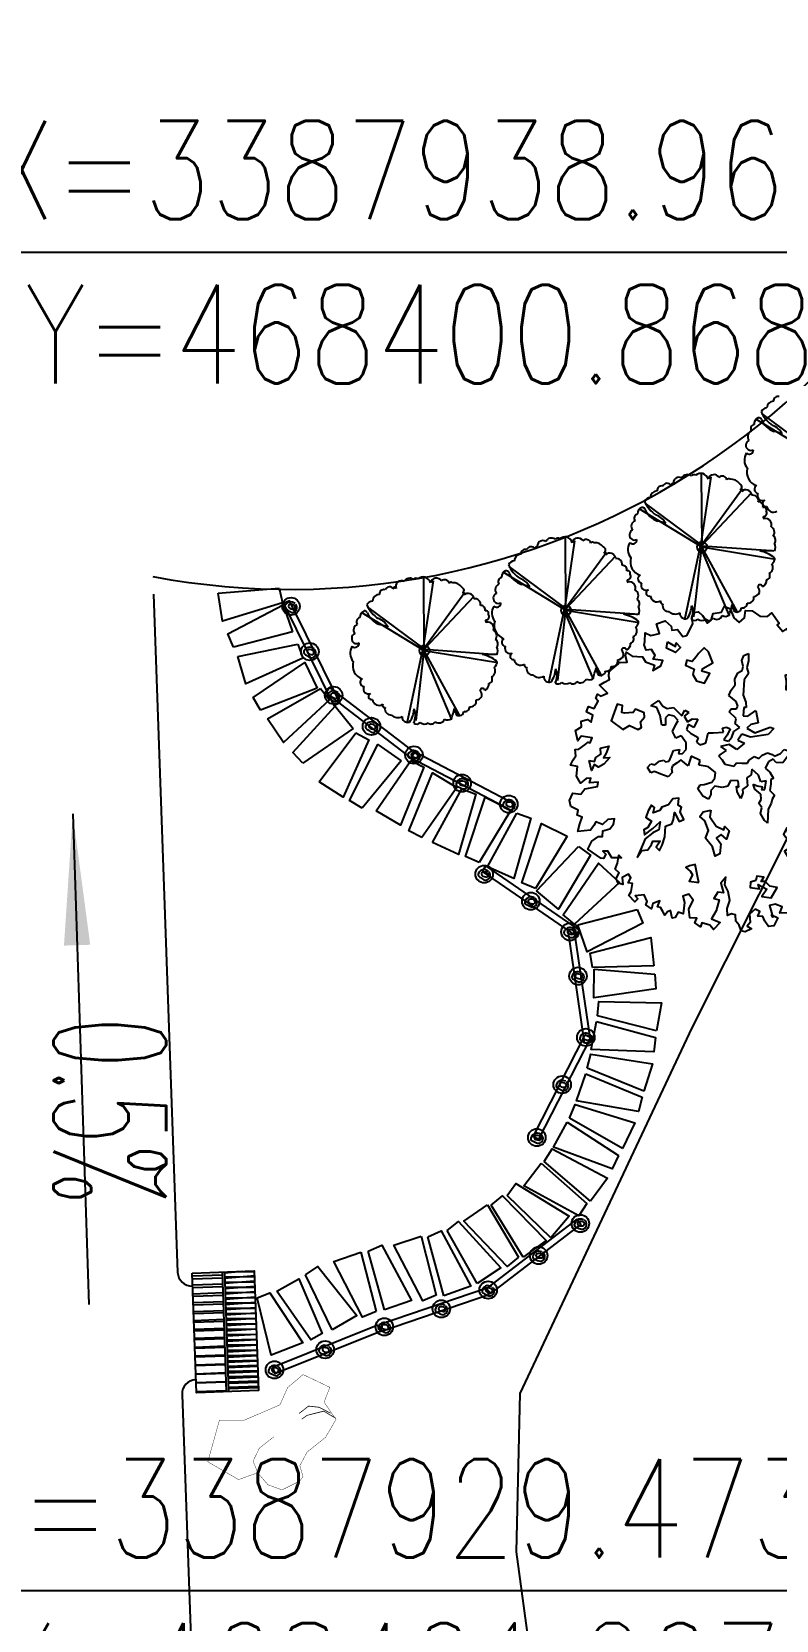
# Model space of a CAD drawing. Header units: millimetres. Extents: x 468001845 to 468595845, y 3387484553 to 3388325553.
# Drawn here: x 468406285 to 468422154, y 3387920496 to 3387954367 of the extents above; entities that cross this region are included whole.
import ezdxf
from ezdxf.enums import TextEntityAlignment as Align

# ---------------------------------------------------------------- set-up
doc = ezdxf.new("R2010")
doc.units = ezdxf.units.MM
for name, color, linetype in [('F-水体', 150, 'Continuous'), ('N-ROAD', 4, 'Continuous'), ('PUB_DIM', 3, 'Continuous'), ('PUB_TEXT', 7, 'Continuous'), ('TREE', 114, 'Continuous'), ('园路', 33, 'Continuous'), ('小品', 36, 'Continuous'), ('树', 104, 'Continuous'), ('细线', 4, 'Continuous'), ('绿化', 3, 'Continuous'), ('花灌木', 223, 'Continuous')]:
    doc.layers.add(name, color=color, linetype=linetype)
doc.styles.add('_DIMFONT', font='TXT.shx')
doc.styles.add('_TXT', font='SIMPLEX.shx', dxfattribs={"width": 0.6})

# ---------------------------------------------------------------- blocks, each defined once
blk = doc.blocks.new('A$C347616D7')
at = {"layer": '园路'}
blk.add_line((176, 774), (1392, 306), dxfattribs=at)
blk.add_lwpolyline([(1392, 306), (1322, 0), (0, 191), (176, 774)], dxfattribs=at)
blk = doc.blocks.new('A$C7ECF7732')
at = {"layer": '树'}
for p, q in [((1209, 3948), (1219, 4036)), ((1269, 3880), (1209, 3948)), ((1219, 4036), (1327, 3978)), ((1365, 3850), (1269, 3880)), ((1327, 3978), (1415, 3890)), ((1415, 3802), (1365, 3850)), ((1415, 3890), (1513, 3870)), ((1415, 3714), (1415, 3802)), ((1513, 3870), (1571, 3754)), ((2944, 3754), (3032, 3842)), ((2974, 4016), (3012, 4066)), ((3012, 3948), (2974, 4016)), ((3012, 4066), (3042, 4056)), ((3032, 3842), (3012, 3948)), ((3042, 4056), (3090, 3998)), ((3120, 3880), (3062, 3772)), ((3090, 3998), (3120, 4026)), ((3120, 4026), (3150, 3958)), ((3150, 3958), (3120, 3880)), ((1483, 3616), (1415, 3714)), ((1571, 3578), (1483, 3616)), ((1571, 3754), (1795, 3608)), ((1619, 3470), (1571, 3578)), ((1795, 3608), (1921, 3588)), ((1921, 3588), (1999, 3548)), ((1999, 3548), (1980, 3510)), ((2126, 3666), (2331, 3598)), ((2145, 3500), (2126, 3666)), ((2331, 3598), (2292, 3470)), ((2448, 3460), (2496, 3734)), ((2584, 3646), (2476, 3364)), ((2496, 3734), (2544, 3782)), ((2544, 3782), (2584, 3646)), ((2856, 3480), (2916, 3538)), ((2916, 3538), (2964, 3558)), ((2974, 3666), (2944, 3754)), ((2964, 3558), (2974, 3666)), ((3072, 3530), (2994, 3510)), ((3062, 3772), (3100, 3704)), ((3130, 3626), (3072, 3530)), ((3100, 3704), (3130, 3626)), ((1677, 3392), (1619, 3470)), ((1825, 3452), (1677, 3392)), ((1911, 3432), (1825, 3452)), ((1893, 3314), (1941, 3392)), ((1921, 3256), (1893, 3314)), ((1941, 3392), (1911, 3432)), ((2077, 3304), (1921, 3256)), ((1980, 3510), (2097, 3432)), ((2145, 3246), (2077, 3304)), ((2097, 3432), (2145, 3500)), ((2243, 3286), (2145, 3246)), ((2253, 3158), (2243, 3286)), ((2292, 3470), (2311, 3382)), ((2311, 3382), (2448, 3460)), ((2476, 3364), (2360, 3256)), ((2798, 3256), (2866, 3304)), ((2846, 3382), (2856, 3480)), ((2866, 3304), (2846, 3382)), ((2994, 3510), (2994, 3422)), ((2994, 3422), (3062, 3314)), ((3062, 3314), (3160, 3354)), ((3160, 3354), (3286, 3354)), ((3286, 3354), (3276, 3304)), ((3276, 3304), (3344, 3266)), ((3344, 3266), (3432, 3198)), ((2097, 2846), (2175, 3002)), ((2107, 3022), (2126, 3090)), ((2175, 3002), (2107, 3022)), ((2126, 3090), (2185, 3130)), ((2185, 3130), (2253, 3032)), ((2321, 3080), (2253, 3158)), ((2253, 3032), (2292, 2944)), ((2292, 2944), (2350, 3002)), ((2350, 3002), (2321, 3080)), ((2360, 3256), (2418, 3148)), ((2544, 3052), (2408, 2984)), ((2418, 3148), (2516, 3218)), ((2516, 3218), (2544, 3052)), ((2740, 2934), (2788, 3012)), ((2788, 3012), (2838, 3100)), ((2808, 3148), (2798, 3256)), ((2838, 3100), (2808, 3148)), ((3110, 3158), (2964, 3110)), ((2964, 3110), (3042, 3052)), ((3042, 3052), (3052, 2964)), ((3228, 3140), (3110, 3158)), ((3198, 3002), (3256, 3052)), ((3286, 2984), (3198, 3002)), ((3256, 3226), (3228, 3140)), ((3374, 3130), (3256, 3226)), ((3256, 3052), (3316, 3120)), ((3412, 3032), (3286, 2984)), ((3316, 3120), (3354, 3080)), ((3354, 3080), (3374, 3130)), ((3490, 2992), (3412, 3032)), ((3432, 3198), (3540, 3226)), ((3530, 2924), (3490, 2992)), ((3540, 3226), (3578, 3158)), ((3578, 3158), (3636, 3110)), ((3636, 3110), (3696, 3012)), ((3696, 3012), (3900, 2886)), ((1717, 2652), (1765, 2730)), ((1765, 2730), (1853, 2602)), ((2058, 2768), (2097, 2846)), ((2185, 2652), (2058, 2768)), ((2408, 2984), (2360, 2836)), ((2360, 2836), (2467, 2886)), ((2467, 2886), (2476, 2788)), ((2476, 2788), (2486, 2730)), ((2486, 2730), (2574, 2750)), ((2574, 2750), (2662, 2750)), ((2662, 2750), (2768, 2866)), ((2768, 2866), (2740, 2934)), ((3022, 2808), (2954, 2700)), ((3120, 2768), (3022, 2808)), ((3052, 2964), (3178, 2906)), ((3090, 2740), (3120, 2768)), ((3178, 2700), (3090, 2740)), ((3178, 2906), (3188, 2798)), ((3188, 2798), (3238, 2778)), ((3238, 2778), (3306, 2700)), ((3618, 2934), (3530, 2924)), ((3696, 2866), (3618, 2934)), ((3832, 2866), (3696, 2866)), ((3900, 2886), (3832, 2866)), ((1347, 2368), (1385, 2466)), ((1385, 2466), (1581, 2524)), ((1521, 2612), (1591, 2652)), ((1581, 2524), (1521, 2612)), ((1591, 2652), (1609, 2554)), ((1609, 2554), (1717, 2554)), ((1717, 2554), (1717, 2652)), ((1853, 2602), (1765, 2544)), ((1765, 2544), (1825, 2476)), ((1825, 2476), (1911, 2506)), ((1911, 2506), (2039, 2584)), ((2039, 2584), (2097, 2514)), ((2097, 2514), (2165, 2544)), ((2165, 2544), (2175, 2602)), ((2175, 2602), (2185, 2652)), ((2526, 2446), (2457, 2358)), ((2564, 2486), (2526, 2446)), ((2710, 2544), (2564, 2486)), ((2788, 2486), (2710, 2544)), ((2818, 2408), (2788, 2486)), ((2984, 2514), (2906, 2418)), ((2954, 2700), (3012, 2612)), ((3012, 2612), (2984, 2514)), ((3306, 2700), (3178, 2700)), ((1161, 2310), (1279, 2320)), ((1171, 2144), (1161, 2310)), ((1249, 2222), (1171, 2144)), ((1395, 2202), (1249, 2222)), ((1279, 2320), (1347, 2368)), ((1551, 2144), (1395, 2202)), ((1521, 2408), (1453, 2330)), ((1453, 2330), (1473, 2262)), ((1473, 2262), (1581, 2202)), ((1619, 2428), (1521, 2408)), ((1581, 2202), (1551, 2144)), ((1659, 2358), (1619, 2428)), ((1737, 2252), (1659, 2358)), ((1863, 2242), (1737, 2252)), ((1873, 2340), (1863, 2242)), ((2019, 2358), (1873, 2340)), ((2117, 2300), (2019, 2358)), ((2029, 2106), (2058, 2202)), ((2058, 2202), (2117, 2154)), ((2145, 2212), (2117, 2300)), ((2117, 2154), (2145, 2212)), ((2379, 2194), (2223, 2134)), ((2399, 2418), (2262, 2320)), ((2262, 2320), (2311, 2262)), ((2311, 2262), (2379, 2194)), ((2457, 2358), (2399, 2418)), ((2760, 2212), (2788, 2272)), ((2798, 2144), (2760, 2212)), ((2788, 2272), (2818, 2408)), ((2906, 2418), (2934, 2320)), ((2934, 2320), (2994, 2290)), ((3042, 2212), (2954, 2154)), ((2994, 2290), (3042, 2212)), ((2097, 2018), (2029, 2106)), ((2145, 1950), (2097, 2018)), ((2126, 1890), (2145, 1950)), ((2223, 2134), (2243, 2056)), ((2243, 2056), (2243, 1960)), ((2243, 1960), (2282, 1920)), ((2282, 1920), (2340, 1900)), ((2340, 1900), (2370, 1804)), ((2954, 2154), (2798, 2144)), ((2029, 1656), (2077, 1706)), ((2058, 1578), (2029, 1656)), ((2067, 1804), (2087, 1882)), ((2077, 1706), (2067, 1804)), ((2087, 1882), (2126, 1890)), ((2175, 1648), (2165, 1578)), ((2272, 1716), (2175, 1648)), ((2370, 1804), (2272, 1716)), ((2165, 1578), (2058, 1578))]:
    blk.add_line(p, q, dxfattribs=at)
for points in [[(2778, 5312), (2826, 5428), (2925, 5476), (3004, 5420), (3004, 5352), (3024, 5273), (3072, 5273), (3159, 5360), (3275, 5400), (3295, 5352), (3343, 5352), (3402, 5389), (3461, 5312), (3450, 5233), (3489, 5245), (3597, 5312), (3664, 5321), (3684, 5233), (3656, 5137), (3763, 5194), (3772, 5050), (3851, 5039), (3871, 5137), (3871, 5214), (3978, 5205), (4006, 5225), (4026, 5137), (3978, 5058), (4054, 5058), (4133, 5137), (4192, 5058), (4173, 4979), (4173, 4903), (4161, 4804), (4232, 4824), (4269, 4903), (4339, 4824), (4427, 4892), (4455, 4959), (4483, 4903), (4551, 4903), (4503, 4815), (4455, 4728), (4542, 4657), (4582, 4736), (4610, 4669), (4698, 4708), (4785, 4728), (4805, 4640), (4737, 4561), (4658, 4522), (4658, 4434), (4698, 4327), (4737, 4406), (4816, 4327), (4816, 4445), (4892, 4474), (4912, 4533), (4943, 4426), (4972, 4355), (4912, 4299), (4904, 4239), (4980, 4267), (4991, 4171), (4991, 4112), (4932, 4073), (4884, 4025), (4932, 3965), (4991, 4025), (5051, 4064), (5147, 3996), (5234, 3909), (5195, 3878), (5039, 3858), (4960, 3770), (4904, 3683), (4737, 3742), (4844, 3587), (4991, 3615), (5099, 3683), (5226, 3626), (5293, 3703), (5361, 3615), (5361, 3528), (5245, 3547), (5127, 3528), (4952, 3412), (5127, 3352), (5226, 3392), (5429, 3313), (5477, 3324), (5508, 3206), (5401, 3149), (5274, 3129), (5234, 3022), (5147, 2923), (5245, 2864), (5429, 2915), (5508, 2827), (5449, 2728), (5353, 2776), (5226, 2728)], [(5226, 2728), (5370, 2621), (5440, 2553), (5508, 2581), (5567, 2514), (5488, 2437), (5401, 2426), (5341, 2310), (5262, 2398), (5166, 2319), (5138, 2223), (5341, 2172), (5293, 2172), (5389, 2242), (5477, 2115), (5440, 2028), (5333, 2017), (5245, 2028), (5195, 1957), (5147, 2028), (5068, 1977), (5099, 1853), (5226, 1793), (5254, 1714), (5333, 1754), (5322, 1638), (5274, 1587), (5175, 1607), (5087, 1587), (4991, 1638), (4943, 1587), (4932, 1511), (4825, 1567), (4729, 1675), (4582, 1726), (4455, 1734), (4348, 1813), (4396, 1686), (4562, 1647), (4503, 1567), (4562, 1452), (4630, 1519), (4765, 1384), (4844, 1248), (4972, 1344), (5020, 1189), (4924, 1169), (4825, 1070), (4873, 1014), (4765, 963), (4709, 1034), (4650, 935), (4514, 994), (4415, 1130), (4288, 1121), (4269, 1014), (4376, 983), (4534, 867), (4463, 808), (4523, 720), (4503, 672), (4376, 712), (4367, 652), (4396, 585), (4328, 585), (4249, 585), (4212, 545), (4144, 633), (4125, 506), (4192, 438), (4085, 390), (4046, 438), (3919, 449), (3859, 311), (3930, 322), (3947, 251), (3803, 215), (3763, 282), (3656, 370), (3608, 311), (3557, 398), (3481, 390), (3481, 271), (3588, 223), (3529, 164), (3441, 175), (3382, 263), (3295, 234), (3227, 322), (3120, 410), (3179, 429), (3100, 282), (2964, 282), (2925, 203), (2993, 223), (3041, 155), (3012, 116), (2769, 0), (2682, 127), (2671, 263), (2702, 322), (2623, 378), (2651, 497), (2614, 593), (2544, 652), (2496, 545), (2524, 429), (2428, 350), (2467, 291), (2507, 203), (2417, 0), (2321, 96), (2242, 184), (2174, 127), (2106, 184), (1990, 107), (1891, 136), (1812, 251), (1891, 359), (1844, 466), (1891, 585), (1920, 672), (1863, 720), (1796, 585), (1736, 644), (1705, 573), (1725, 449), (1589, 449), (1454, 545), (1375, 449), (1316, 537), (1279, 613), (1180, 652), (1208, 712), (1191, 839), (1180, 907), (1208, 935), (1152, 1003), (1033, 856), (1073, 768), (898, 819), (898, 935), (810, 983), (838, 1090), (906, 1121), (819, 1209), (723, 1141), (711, 1141), (655, 1217), (731, 1285), (655, 1404), (596, 1392), (548, 1452), (604, 1480), (615, 1607), (429, 1559), (429, 1655), (429, 1754), (373, 1774), (313, 1813), (302, 1861), (274, 2017), (246, 2036), (265, 2056), (322, 2163), (215, 2192), (167, 2231), (274, 2290), (373, 2437), (469, 2437), (596, 2545), (663, 2474), (663, 2632), (596, 2708), (497, 2573), (460, 2632), (342, 2632), (302, 2545), (206, 2562), (167, 2601), (40, 2680), (127, 2740), (167, 2884), (0, 2923), (31, 3078), (158, 3118), (226, 3098), (265, 3186), (409, 3206), (429, 3273), (390, 3333), (302, 3468), (206, 3499), (147, 3567), (178, 3646), (265, 3674), (421, 3683), (409, 3762), (322, 3850), (373, 3985), (313, 4084), (401, 4143), (567, 4123), (675, 4160), (655, 4279), (556, 4355), (615, 4454), (762, 4522), (830, 4629), (810, 4728), (1025, 4748), (1033, 4708), (1180, 4736), (1180, 4796), (1172, 4872), (1200, 4892), (1208, 4892), (1316, 4855), (1434, 4923), (1423, 4959), (1434, 5058), (1493, 5058), (1589, 5010), (1764, 5019), (1764, 5050), (1812, 5118), (1804, 5166), (1832, 5245), (1959, 5301), (2146, 5253), (2194, 5360), (2146, 5420), (2233, 5420), (2273, 5352), (2292, 5174), (2261, 5039), (2321, 4991), (2380, 5030), (2400, 5166), (2476, 5174), (2544, 5050), (2721, 4815), (2789, 4756), (2846, 5019), (2769, 5098), (2710, 5205), (2721, 5321), (2778, 5312)]]:
    blk.add_lwpolyline(points, dxfattribs=at)
for points in [[(3276, 5060), (3140, 4982), (3188, 4934), (3188, 4856), (3246, 4796), (3324, 4874), (3286, 4934), (3412, 4952), (3384, 5002)], [(2301, 4572), (2194, 4592), (2058, 4660), (2039, 4524), (1883, 4514), (1853, 4396), (1941, 4368), (2067, 4290), (2107, 4358), (2097, 4466), (2185, 4456), (2214, 4368), (2331, 4426), (2370, 4504), (2496, 4474), (2506, 4544), (2379, 4612)], [(4416, 4076), (4242, 4124), (4164, 4026), (4076, 3998), (4114, 4066), (4066, 4172), (4036, 4104), (3988, 3948), (3890, 3860), (3958, 3850), (3764, 3754), (3656, 3636), (3774, 3646), (3930, 3656), (3880, 3704), (4018, 3764), (4104, 3724), (4164, 3850), (4260, 3900), (4290, 3958), (4387, 3938), (4504, 3880), (4543, 3948), (4601, 4056), (4719, 4094), (4563, 4124)], [(1186, 3034), (1284, 3134), (1186, 3296), (1088, 3198), (1057, 3232), (1057, 3428), (859, 3459), (761, 3428), (795, 3296), (828, 3232), (859, 3134), (795, 3067), (859, 3003), (990, 3100), (1057, 3034)], [(4687, 3165), (4687, 3263), (4491, 3232), (4457, 3165), (4262, 3100), (4130, 3134), (4197, 3034), (4424, 3067), (4457, 3003), (4457, 2905), (4555, 2905), (4589, 3100), (4720, 3100), (4851, 3165)], [(361, 2934), (497, 3012), (449, 3052), (557, 3080), (585, 2964), (449, 2866)], [(4855, 2388), (4747, 2358), (4709, 2300), (4669, 2378), (4592, 2280), (4650, 2232), (4631, 2134), (4709, 2086), (4807, 2212), (4729, 2232), (4875, 2320), (4943, 2184), (5041, 2310), (4933, 2486)], [(3228, 2154), (3316, 2086), (3510, 2096), (3628, 2184), (3588, 2222), (3686, 2252), (3792, 2144), (3676, 2106), (3686, 2008), (3812, 2018), (3948, 1920), (3948, 1832), (3784, 1872), (3598, 1842), (3510, 1950), (3334, 1978), (3228, 1940), (3188, 2028)], [(1284, 1955), (1220, 1988), (1088, 1890), (1122, 1825), (1057, 1694), (1024, 1661), (926, 1727), (859, 1661), (1057, 1432), (1284, 1530), (1284, 1661), (1416, 1759), (1416, 1825), (1318, 1857)], [(3306, 662), (3246, 790), (3286, 886), (3238, 984), (3198, 1032), (3256, 1140), (3316, 1032), (3394, 1052), (3334, 1140), (3238, 1248), (3082, 1344), (3100, 1462), (3052, 1520), (2954, 1598), (3130, 1588), (3140, 1676), (2994, 1686), (2934, 1744), (2876, 1716), (2778, 1784), (2740, 1686), (2788, 1570), (2768, 1452), (2798, 1394), (2778, 1276), (2710, 1344), (2652, 1316), (2710, 1218), (2788, 1130), (2886, 1180), (2954, 1072), (2954, 994), (3032, 964), (3012, 1140), (2974, 1306), (3082, 1218), (3072, 1102), (3100, 936), (3168, 848)], [(4197, 1367), (4097, 1400), (3901, 1465), (3870, 1367), (3870, 1300), (3968, 1334), (4032, 1334), (4097, 1236)], [(1463, 770), (1521, 838), (1473, 896), (1463, 994), (1375, 1042), (1415, 1180), (1493, 1082), (1541, 1004), (1591, 1102), (1639, 954), (1639, 848), (1561, 808), (1629, 720)]]:
    blk.add_lwpolyline(points, close=True, dxfattribs=at)
blk = doc.blocks.new('香樟')
at = {"layer": '绿化'}
blk.add_blockref('A$C7ECF7732', (-2357, -2966), dxfattribs=at)
blk = doc.blocks.new('_ARROW')
blk.add_solid([(0, 0), (-1, 0.1), (-1, -0.1)])
blk = doc.blocks.new('_DIMZB1')
blk.add_line((0, 0), (3000, 0))
at = {"style": '_DIMFONT', "width": 0.8}
for tag, p in [('X=', (1500, 250)), ('Y=', (1500, -250))]:
    blk.add_attdef(tag, text='', height=300, dxfattribs=at).set_placement(p, align=Align.MIDDLE)

msp = doc.modelspace()

# ---------------------------------------------------------------- hatches: boundary and pattern name
at = {"layer": '园路'}
h = msp.add_hatch(dxfattribs=at)
h.set_pattern_fill('ANSI32', color=256, scale=500, angle=315, style=0)
h.set_pattern_definition([(2.041173454, (422054308.14, 3388060.72), (-6.678311665, 187.381029331), []), (2.041173454, (422054372.83, 3388000.49), (-6.678311665, 187.381029331), [])])
h.paths.add_polyline_path([(468409796.7, 3387925345.4), (468410432.1, 3387925368), (468410341, 3387927922.8), (468409705.6, 3387927900.2)])
h = msp.add_hatch(dxfattribs=at)
h.set_pattern_fill('ANSI32', color=256, scale=300, angle=315, style=0)
h.set_pattern_definition([(2.0411734543, (422054308.14, 3388060.72), (-4.006986999, 112.428617599), []), (2.0411734543, (422054346.96, 3388024.58), (-4.006986999, 112.428617599), [])])
h.paths.add_polyline_path([(468410482.1, 3387925369.8), (468411117.4, 3387925392.4), (468411026.4, 3387927947.2), (468410391, 3387927924.6)])

# ---------------------------------------------------------------- linework, layer by layer
at = {"layer": 'F-水体'}
msp.add_lwpolyline([(468385111, 3387887138), (468385334.1, 3387894125.1), (468391808.9, 3387896746.8), (468398119.1, 3387898533.6), (468405704.1, 3387898803.9), (468411836.3, 3387901091.9), (468415522.4, 3387908258.3), (468417551, 3387915092.1), (468416616, 3387921957.1), (468416697.4, 3387925331.4), (468420360.3, 3387933127.8), (468423219.4, 3387938814.1), (468426706.1, 3387943772.8), (468426777.5, 3387943876.3)], dxfattribs=at)
at = {"layer": 'N-ROAD'}
for p, q in [((468408879.5, 3387942372.7), (468409394.9, 3387927910.9)), ((468409715.6, 3387927622.1), (468409705.4, 3387927621.8)), ((468409786.8, 3387925623.4), (468409776.6, 3387925623)), ((468409487.5, 3387925312.5), (468409920.7, 3387913156.6))]:
    msp.add_line(p, q, dxfattribs=at)
for centre, radius, start, end in [((468411797.4, 3387958479.3), 16000, 259.44315, 70.01686), ((468409694.7, 3387927921.6), 300, 182.04118, 272.04117), ((468409787.3, 3387925323.2), 300, 92.04117, 182.04118)]:
    msp.add_arc(centre, radius, start, end, dxfattribs=at)
at = {"layer": 'PUB_DIM'}
msp.add_lwpolyline([(468407158.4, 3387937689), (468407504.1, 3387927226.4)], dxfattribs=at)
at = {"layer": 'TREE'}
for centre in [(468420574.6, 3387943382), (468417673.5, 3387942030), (468414654.8, 3387941173.2)]:
    msp.add_circle(centre, 107, dxfattribs=at)
for centre, radius, start, end in [((468421959.6, 3387946206.3), 140.5, 93.16568, 155.33388), ((468422103.4, 3387946339.5), 151.7, 92.32191, 177.31098), ((468422191.3, 3387946498.8), 94.4, 73.61953, 184.68474), ((468421704.6, 3387945904.3), 94.4, 103.61953, 214.68476), ((468421821.2, 3387946008.2), 139.3, 111.3625, 185.02277), ((468421778.7, 3387946073.1), 65.4, 26.1337, 97.32339), ((468422436.6, 3387946526), 658.7, 203.35097, 237.06459), ((468422264.3, 3387946280.5), 462.7, 202.69883, 250.10644), ((468421961.1, 3387945636), 357, 25.6652, 70.81073), ((468421616.5, 3387945551.4), 110.2, 113.08615, 298.13781), ((468421675, 3387945731.4), 128.5, 111.95082, 217.68207), ((468421863.6, 3387944751.4), 1120.8, 68.02381, 77.46206), ((468421735.3, 3387945233.5), 260.7, 145.45739, 221.49982), ((468421578.2, 3387945450.8), 90.3, 230.26678, 2.13129), ((468420262.6, 3387944785.5), 138.7, 55.0829, 150.90338), ((468420558.3, 3387944769.3), 182, 80.22768, 129.38995), ((468420511.9, 3387944756), 207.6, 19.50531, 68.11301), ((468420828.7, 3387944801.4), 123.6, 31.50808, 168.84158), ((468421824.5, 3387944973.1), 297.7, 162.86633, 252.15751), ((468419708.6, 3387944587.4), 94.4, 73.61953, 184.68474), ((468419832.9, 3387944632.2), 107.8, 33.7825, 154.88228), ((468419944.6, 3387944706.3), 26.3, 359.44393, 212.43381), ((468420081.5, 3387944750.1), 119, 59.80039, 201.74446), ((468420399, 3387944842.6), 80.4, 56.89402, 135.13108), ((468421003.1, 3387944791), 101.9, 11.55309, 132.6156), ((468421141.6, 3387944797.7), 41.1, 42.21829, 160.44419), ((468421194.1, 3387944615), 211.4, 33.41811, 95.97501), ((468421348.3, 3387944663.9), 71.2, 299.40379, 71.71115), ((468421397.6, 3387944580.5), 25.8, 327.94622, 123.93153), ((468421506.3, 3387944474.4), 126.9, 8.31668, 133.22817), ((468421779.3, 3387944612.6), 89.8, 120.83049, 261.01888), ((468419476.9, 3387944295), 140.5, 93.16568, 155.33388), ((468419953.9, 3387944614.7), 658.7, 203.35097, 237.06459), ((468419620.7, 3387944428.2), 151.7, 92.32191, 177.31098), ((468421645.1, 3387944360.1), 128.5, 351.95081, 97.68207), ((468421864.6, 3387944478.6), 109.2, 155.49852, 295.13895), ((468421780, 3387944248), 94.4, 343.61953, 94.68474), ((468421933.2, 3387944314.5), 68.9, 108.76632, 285.74959), ((468422092.1, 3387944265.5), 141.3, 187.05471, 302.93377), ((468419192.3, 3387943820), 128.5, 111.95082, 217.68207), ((468419221.9, 3387943992.9), 94.4, 103.61953, 214.68476), ((468419338.5, 3387944096.9), 139.3, 111.3625, 185.02277), ((468419296.1, 3387944161.8), 65.4, 26.1337, 97.32339), ((468419781.6, 3387944369.1), 462.7, 202.69883, 250.10644), ((468419478.5, 3387943724.7), 357, 25.6652, 70.81073), ((468419380.9, 3387942840), 1120.8, 68.02381, 77.46206), ((468421893.4, 3387944175.9), 50.9, 332.8561, 116.56857), ((468421907.9, 3387944014.6), 30.3, 139.62418, 252.25357), ((468421885.5, 3387944105.3), 71.2, 269.4038, 41.71115), ((468421927.7, 3387943862.2), 126.9, 338.31668, 103.22816), ((468417361.5, 3387943433.5), 138.7, 55.0829, 150.90338), ((468417497.9, 3387943490.6), 80.4, 56.89402, 135.13108), ((468417657.2, 3387943417.3), 182, 80.22768, 129.38995), ((468417610.8, 3387943404), 207.6, 19.50531, 68.11301), ((468417927.6, 3387943449.4), 123.6, 31.50808, 168.84158), ((468419133.8, 3387943640.1), 110.2, 113.08615, 298.13781), ((468421978.1, 3387943694), 138.7, 325.0829, 60.90338), ((468422041.7, 3387943527.7), 100.4, 318.31768, 59.98661), ((468422091.9, 3387943614.6), 0.00000000705, 53.63267, 235.93357), ((468422091.9, 3387943614.6), 0, 211.32646, 75.93887), ((468416807.5, 3387943235.4), 94.4, 73.61953, 184.68474), ((468416931.7, 3387943280.2), 107.8, 33.7825, 154.88228), ((468417043.5, 3387943354.3), 26.3, 359.44393, 212.43381), ((468417180.4, 3387943398.1), 119, 59.80039, 201.74446), ((468418102, 3387943439), 101.9, 11.55309, 132.6156), ((468418240.5, 3387943445.6), 41.1, 42.21829, 160.44419), ((468418293, 3387943263), 211.4, 33.41811, 95.97501), ((468418447.2, 3387943311.8), 71.2, 299.40379, 71.71115), ((468418496.5, 3387943228.5), 25.8, 327.94622, 123.93153), ((468418605.2, 3387943122.3), 126.9, 8.31668, 133.22817), ((468419252.6, 3387943322.2), 260.7, 145.45739, 221.49982), ((468419095.6, 3387943539.5), 90.3, 230.26678, 2.13129), ((468421931.7, 3387940976.9), 2324.1, 85.56525, 93.17049), ((468421635.1, 3387942502.2), 812.8, 53.23206, 78.06994), ((468421981, 3387943375.3), 160.4, 327.68235, 32.25621), ((468416575.8, 3387942943), 140.5, 93.16568, 155.33388), ((468417052.8, 3387943262.7), 658.7, 203.35097, 237.06459), ((468416719.6, 3387943076.2), 151.7, 92.32191, 177.31098), ((468418744, 3387943008.1), 128.5, 351.95081, 97.68207), ((468418878.9, 3387942896), 94.4, 343.61953, 94.68474), ((468419341.8, 3387943061.7), 297.7, 162.86633, 252.15751), ((468421956.9, 3387942944), 128.5, 291.95082, 37.68207), ((468421955.6, 3387943146.7), 166.1, 311.24385, 2.27945), ((468414161.6, 3387942541.3), 119, 59.80039, 201.74446), ((468414342.8, 3387942576.7), 138.7, 55.0829, 150.90338), ((468414479.1, 3387942633.8), 80.4, 56.89402, 135.13108), ((468414638.5, 3387942560.5), 182, 80.22768, 129.38995), ((468414592, 3387942547.2), 207.6, 19.50531, 68.11301), ((468414908.9, 3387942592.6), 123.6, 31.50808, 168.84158), ((468415083.2, 3387942582.2), 101.9, 11.55309, 132.6156), ((468415221.8, 3387942588.9), 41.1, 42.21829, 160.44419), ((468415274.3, 3387942406.2), 211.4, 33.41811, 95.97501), ((468416291.2, 3387942468), 128.5, 111.95082, 217.68207), ((468416320.8, 3387942640.9), 94.4, 103.61953, 214.68476), ((468416437.4, 3387942744.9), 139.3, 111.3625, 185.02277), ((468416395, 3387942809.8), 65.4, 26.1337, 97.32339), ((468416880.5, 3387943017.1), 462.7, 202.69883, 250.10644), ((468416577.4, 3387942372.7), 357, 25.6652, 70.81073), ((468416479.8, 3387941488), 1120.8, 68.02381, 77.46206), ((468418992.3, 3387942823.9), 50.9, 332.8561, 116.56857), ((468419006.8, 3387942662.5), 30.3, 139.62418, 252.25357), ((468418984.4, 3387942753.3), 71.2, 269.4038, 41.71115), ((468419026.6, 3387942510.1), 126.9, 338.31668, 103.22816), ((468419296.6, 3387942701.2), 89.8, 120.83049, 261.01888), ((468419381.9, 3387942567.3), 109.2, 155.49852, 295.13895), ((468421810.5, 3387942522.9), 53, 15.87849, 164.29916), ((468421810.8, 3387942667.1), 139.3, 291.3625, 5.02277), ((468421927.3, 3387942771.1), 94.4, 283.61953, 34.68476), ((468421949.5, 3387942679.3), 0, 75.93887, 114.10663), ((468422004.9, 3387942824.8), 0.0000000167, 37.27906, 216.37951), ((468413557.1, 3387942086.2), 140.5, 93.16568, 155.33388), ((468413700.8, 3387942219.4), 151.7, 92.32191, 177.31098), ((468413788.8, 3387942378.6), 94.4, 73.61953, 184.68474), ((468413913, 3387942423.4), 107.8, 33.7825, 154.88228), ((468414024.8, 3387942497.5), 26.3, 359.44393, 212.43381), ((468415428.4, 3387942455.1), 71.2, 299.40379, 71.71115), ((468415477.7, 3387942371.7), 25.8, 327.94622, 123.93153), ((468415586.5, 3387942265.6), 126.9, 8.31668, 133.22817), ((468415725.2, 3387942151.3), 128.5, 351.95081, 97.68207), ((468416232.7, 3387942288), 110.2, 113.08615, 298.13781), ((468419077, 3387942342), 138.7, 325.0829, 60.90338), ((468419140.6, 3387942175.7), 100.4, 318.31768, 59.98661), ((468419190.8, 3387942262.6), 0.00000000705, 53.63267, 235.93357), ((468419190.8, 3387942262.6), 0, 211.32646, 75.93887), ((468419450.5, 3387942403.2), 68.9, 108.76632, 285.74959), ((468419609.5, 3387942354.2), 141.3, 187.05471, 302.93377), ((468419737.5, 3387942218.7), 53.9, 161.79269, 269.77787), ((468421552.7, 3387942311.5), 128.5, 261.95082, 7.68207), ((468421672.3, 3387942469), 140.5, 273.16568, 335.33388), ((468421644.5, 3387942430.6), 156.8, 352.60016, 42.86726), ((468421759.4, 3387942537.2), 0, 75.93887, 189.79561), ((468413302.1, 3387941784.1), 94.4, 103.61953, 214.68476), ((468413418.6, 3387941888.1), 139.3, 111.3625, 185.02277), ((468413376.2, 3387941953), 65.4, 26.1337, 97.32339), ((468414034.1, 3387942405.9), 658.7, 203.35097, 237.06459), ((468413861.8, 3387942160.3), 462.7, 202.69883, 250.10644), ((468415860.2, 3387942039.2), 94.4, 343.61953, 94.68474), ((468415973.5, 3387941967.1), 50.9, 332.8561, 116.56857), ((468415965.7, 3387941896.5), 71.2, 269.4038, 41.71115), ((468416351.5, 3387941970.2), 260.7, 145.45739, 221.49982), ((468416194.5, 3387942187.5), 90.3, 230.26678, 2.13129), ((468419030.6, 3387939624.8), 2324.1, 85.56525, 93.17049), ((468418734, 3387941150.1), 812.8, 53.23206, 78.06994), ((468419079.9, 3387942023.3), 160.4, 327.68235, 32.25621), ((468419859.4, 3387942132.8), 126.3, 165.28364, 275.68903), ((468420004.5, 3387942136.4), 185.1, 224.29225, 300.78766), ((468420217.9, 3387941969.8), 118.9, 176.38914, 288.70159), ((468419859, 3387942153.5), 495.4, 323.264, 357.94597), ((468420027.3, 3387941994.2), 356.1, 333.4504, 23.4249), ((468420886.4, 3387941965.9), 128.5, 231.95084, 337.68205), ((468421068.8, 3387942042.5), 140.5, 243.16567, 305.33387), ((468417407.3, 3387943162.1), 3941, 341.74865, 345.16336), ((468421504.3, 3387942169.8), 287.8, 183.34344, 214.4119), ((468421316.5, 3387942091.1), 97.6, 239.39748, 356.98778), ((468421440.6, 3387942176.6), 94.4, 253.61953, 4.68474), ((468421534.7, 3387942184.3), 0.0000000284, 5.44132, 185.07883), ((468413272.5, 3387941611.2), 128.5, 111.95082, 217.68207), ((468413558.6, 3387941515.9), 357, 25.6652, 70.81073), ((468413461, 3387940631.2), 1120.8, 68.02381, 77.46206), ((468415988, 3387941805.8), 30.3, 139.62418, 252.25357), ((468416007.8, 3387941653.4), 126.9, 338.31668, 103.22816), ((468416058.3, 3387941485.2), 138.7, 325.0829, 60.90338), ((468416440.7, 3387941709.7), 297.7, 162.86633, 252.15751), ((468419055.8, 3387941592), 128.5, 291.95082, 37.68207), ((468419054.5, 3387941794.6), 166.1, 311.24385, 2.27945), ((468420410.1, 3387941924), 109.8, 234.16723, 314.15941), ((468420573.6, 3387941954), 139.3, 231.36248, 305.02277), ((468420720.3, 3387941914.9), 100.4, 228.31768, 329.98659), ((468413332.8, 3387941113.4), 260.7, 145.45739, 221.49982), ((468413214, 3387941431.3), 110.2, 113.08615, 298.13781), ((468413175.7, 3387941330.7), 90.3, 230.26678, 2.13129), ((468416121.9, 3387941318.9), 100.4, 318.31768, 59.98661), ((468416172.1, 3387941405.8), 0.00000000705, 53.63267, 235.93357), ((468416172.1, 3387941405.8), 0, 211.32646, 75.93887), ((468416061.2, 3387941166.5), 160.4, 327.68235, 32.25621), ((468416395.5, 3387941349.2), 89.8, 120.83049, 261.01888), ((468416480.8, 3387941215.2), 109.2, 155.49852, 295.13895), ((468418909.4, 3387941170.9), 53, 15.87849, 164.29916), ((468418909.7, 3387941315.1), 139.3, 291.3625, 5.02277), ((468419026.2, 3387941419.1), 94.4, 283.61953, 34.68476), ((468419048.4, 3387941327.3), 0, 75.93887, 114.10663), ((468419103.8, 3387941472.8), 0.0000000167, 37.27906, 216.37951), ((468413422, 3387940852.9), 297.7, 162.86633, 252.15751), ((468416011.9, 3387938768.1), 2324.1, 85.56525, 93.17049), ((468415715.3, 3387940293.4), 812.8, 53.23206, 78.06994), ((468416035.8, 3387940937.9), 166.1, 311.24385, 2.27945), ((468416549.4, 3387941051.1), 68.9, 108.76632, 285.74959), ((468416708.4, 3387941002.1), 141.3, 187.05471, 302.93377), ((468416836.4, 3387940866.7), 53.9, 161.79269, 269.77787), ((468418651.6, 3387940959.5), 128.5, 261.95082, 7.68207), ((468418771.2, 3387941117), 140.5, 273.16568, 335.33388), ((468418743.4, 3387941078.6), 156.8, 352.60016, 42.86726), ((468418858.3, 3387941185.2), 0, 75.93887, 189.79561), ((468413376.8, 3387940492.4), 89.8, 120.83049, 261.01888), ((468416007.5, 3387940562.3), 94.4, 283.61953, 34.68476), ((468416037.1, 3387940735.2), 128.5, 291.95082, 37.68207), ((468416085.1, 3387940616), 0.0000000167, 37.27906, 216.37951), ((468416958.3, 3387940780.7), 126.3, 165.28364, 275.68903), ((468417103.3, 3387940784.3), 185.1, 224.29225, 300.78766), ((468417316.8, 3387940617.8), 118.9, 176.38914, 288.70159), ((468416957.9, 3387940801.5), 495.4, 323.264, 357.94597), ((468417126.2, 3387940642.1), 356.1, 333.4504, 23.4249), ((468417985.3, 3387940613.9), 128.5, 231.95084, 337.68205), ((468418167.7, 3387940690.5), 140.5, 243.16567, 305.33387), ((468414506.2, 3387941810.1), 3941, 341.74865, 345.16336), ((468418603.1, 3387940817.7), 287.8, 183.34344, 214.4119), ((468418415.4, 3387940739.1), 97.6, 239.39748, 356.98778), ((468418539.5, 3387940824.6), 94.4, 253.61953, 4.68474), ((468418633.6, 3387940832.3), 0.0000000284, 5.44132, 185.07883), ((468413462.1, 3387940358.5), 109.2, 155.49852, 295.13895), ((468413530.6, 3387940194.4), 68.9, 108.76632, 285.74959), ((468415752.5, 3387940260.2), 140.5, 273.16568, 335.33388), ((468415890.7, 3387940314.1), 53, 15.87849, 164.29916), ((468415724.7, 3387940221.8), 156.8, 352.60016, 42.86726), ((468415839.6, 3387940328.4), 0, 75.93887, 189.79561), ((468415890.9, 3387940458.3), 139.3, 291.3625, 5.02277), ((468416029.7, 3387940470.5), 0, 75.93887, 114.10663), ((468417509, 3387940571.9), 109.8, 234.16723, 314.15941), ((468417672.5, 3387940602), 139.3, 231.36248, 305.02277), ((468417819.2, 3387940562.9), 100.4, 228.31768, 329.98659), ((468413689.6, 3387940145.4), 141.3, 187.05471, 302.93377), ((468413817.6, 3387940009.9), 53.9, 161.79269, 269.77787), ((468413939.6, 3387939924), 126.3, 165.28364, 275.68903), ((468413939.2, 3387939944.7), 495.4, 323.264, 357.94597), ((468414107.4, 3387939785.4), 356.1, 333.4504, 23.4249), ((468411487.4, 3387940953.3), 3941, 341.74865, 345.16336), ((468415584.4, 3387939961), 287.8, 183.34344, 214.4119), ((468415396.7, 3387939882.3), 97.6, 239.39748, 356.98778), ((468415520.8, 3387939967.8), 94.4, 253.61953, 4.68474), ((468415632.9, 3387940102.7), 128.5, 261.95082, 7.68207), ((468415614.9, 3387939975.5), 0.0000000284, 5.44132, 185.07883), ((468414084.6, 3387939927.6), 185.1, 224.29225, 300.78766), ((468414298, 3387939761), 118.9, 176.38914, 288.70159), ((468414490.3, 3387939715.2), 109.8, 234.16723, 314.15941), ((468414653.8, 3387939745.2), 139.3, 231.36248, 305.02277), ((468414800.5, 3387939706.1), 100.4, 228.31768, 329.98659), ((468414966.6, 3387939757.1), 128.5, 231.95084, 337.68205), ((468415148.9, 3387939833.7), 140.5, 243.16567, 305.33387)]:
    msp.add_arc(centre, radius, start, end, dxfattribs=at)
at = {"layer": '园路'}
msp.add_lwpolyline([(468411505.7, 3387927510.9), (468411980.5, 3387927777.9), (468412474.2, 3387926609.9), (468412236.9, 3387926472.4)], close=True, dxfattribs=at)
msp.add_lwpolyline([(468411091.6, 3387927373.6), (468411359.2, 3387927479), (468412061.6, 3387926409.7), (468411384.7, 3387926151.7), (468411091.6, 3387927373.6)], dxfattribs=at)
for centre in [(468411812, 3387942114.9), (468412214, 3387941148.2), (468412719.9, 3387940217.2), (468413527.2, 3387939555.4), (468414432.5, 3387938947), (468415458.7, 3387938345.2), (468416453.8, 3387937898.4), (468415929.6, 3387936405.9), (468416924, 3387935828), (468417759.7, 3387935176.3), (468417927.6, 3387934231.4), (468418095.6, 3387932923.8), (468417592.1, 3387931915.4), (468417052.4, 3387930789.7), (468417977.2, 3387928955.9), (468417091, 3387928272.4), (468416013.8, 3387927537), (468415014.9, 3387927135.1), (468413800.6, 3387926752), (468412537.5, 3387926264.9), (468411458.1, 3387925835)]:
    msp.add_circle(centre, 186.8, dxfattribs=at)
for points in [[(468411901.9, 3387942173.6), (468411773.6, 3387942207.2), (468411680.3, 3387942090.3), (468411736.4, 3387942039.9), (468411831.4, 3387941985.9), (468411917.5, 3387942024.9), (468411931.1, 3387942129.6), (468411910.7, 3387942162.9)], [(468411871.4, 3387942141.1), (468411762.1, 3387942147.4), (468411762.7, 3387942090.4), (468411813.2, 3387942064.1), (468411866.9, 3387942051.2), (468411897.4, 3387942083.7), (468411880.2, 3387942130.5), (468411866.8, 3387942133.7)], [(468412303.9, 3387941206.9), (468412175.6, 3387941240.5), (468412082.3, 3387941123.6), (468412138.4, 3387941073.2), (468412233.5, 3387941019.2), (468412319.5, 3387941058.2), (468412333.1, 3387941162.9), (468412312.7, 3387941196.2)], [(468412273.4, 3387941174.4), (468412164.1, 3387941180.7), (468412164.7, 3387941123.7), (468412215.2, 3387941097.4), (468412269, 3387941084.5), (468412299.4, 3387941117), (468412282.2, 3387941163.8), (468412268.8, 3387941167)], [(468412809.8, 3387940275.8), (468412681.5, 3387940309.4), (468412588.2, 3387940192.5), (468412644.3, 3387940142.2), (468412739.4, 3387940088.1), (468412825.4, 3387940127.2), (468412839, 3387940231.9), (468412818.6, 3387940265.2)], [(468412779.3, 3387940243.4), (468412670.1, 3387940249.7), (468412670.6, 3387940192.7), (468412721.1, 3387940166.4), (468412774.9, 3387940153.5), (468412805.3, 3387940186), (468412788.1, 3387940232.7), (468412774.7, 3387940235.9)], [(468413617.1, 3387939614.1), (468413488.8, 3387939647.7), (468413395.5, 3387939530.8), (468413451.6, 3387939480.4), (468413546.6, 3387939426.4), (468413632.6, 3387939465.4), (468413646.3, 3387939570.1), (468413625.9, 3387939603.4)], [(468413586.6, 3387939581.6), (468413477.3, 3387939587.9), (468413477.9, 3387939530.9), (468413528.4, 3387939504.6), (468413582.1, 3387939491.7), (468413612.6, 3387939524.2), (468413595.4, 3387939570.9), (468413582, 3387939574.2)], [(468414522.4, 3387939005.7), (468414394.1, 3387939039.3), (468414300.8, 3387938922.4), (468414356.9, 3387938872), (468414451.9, 3387938818), (468414538, 3387938857), (468414551.6, 3387938961.7), (468414531.2, 3387938995)], [(468414491.9, 3387938973.2), (468414382.6, 3387938979.5), (468414383.2, 3387938922.5), (468414433.7, 3387938896.2), (468414487.5, 3387938883.3), (468414517.9, 3387938915.8), (468414500.7, 3387938962.6), (468414487.3, 3387938965.8)], [(468415537.4, 3387938418.2), (468415405.3, 3387938429.7), (468415333.1, 3387938298.7), (468415396.9, 3387938258.5), (468415499.7, 3387938221.3), (468415577.8, 3387938274.3), (468415573.6, 3387938379.8), (468415547.9, 3387938409.2)], [(468415512.8, 3387938381.1), (468415404.1, 3387938368.8), (468415414.3, 3387938312.8), (468415468.5, 3387938295.4), (468415523.6, 3387938291.7), (468415548.2, 3387938328.9), (468415523.3, 3387938372.1), (468415509.5, 3387938373)], [(468416532.4, 3387937971.4), (468416400.3, 3387937982.9), (468416328.1, 3387937851.9), (468416391.9, 3387937811.7), (468416494.7, 3387937774.5), (468416572.9, 3387937827.5), (468416568.7, 3387937933), (468416542.9, 3387937962.4)], [(468416507.9, 3387937934.2), (468416399.1, 3387937922), (468416409.3, 3387937866), (468416463.6, 3387937848.5), (468416518.7, 3387937844.9), (468416543.2, 3387937882.1), (468416518.4, 3387937925.3), (468416504.6, 3387937926.2)], [(468416019.5, 3387936464.6), (468415891.2, 3387936498.2), (468415798, 3387936381.3), (468415854.1, 3387936330.9), (468415949.1, 3387936276.9), (468416035.1, 3387936315.9), (468416048.8, 3387936420.6), (468416028.3, 3387936453.9)], [(468415989, 3387936432.1), (468415879.8, 3387936438.4), (468415880.4, 3387936381.4), (468415930.9, 3387936355.1), (468415984.6, 3387936342.2), (468416015.1, 3387936374.7), (468415997.9, 3387936421.5), (468415984.4, 3387936424.7)], [(468417002.7, 3387935901), (468416870.6, 3387935912.4), (468416798.4, 3387935781.5), (468416862.2, 3387935741.3), (468416965, 3387935704.1), (468417043.1, 3387935757.1), (468417038.9, 3387935862.6), (468417013.2, 3387935892)], [(468416978.1, 3387935863.8), (468416869.4, 3387935851.6), (468416879.6, 3387935795.5), (468416933.8, 3387935778.1), (468416988.9, 3387935774.5), (468417013.5, 3387935811.7), (468416988.6, 3387935854.8), (468416974.8, 3387935855.7)], [(468417838.4, 3387935249.3), (468417706.2, 3387935260.8), (468417634.1, 3387935129.8), (468417697.9, 3387935089.6), (468417800.6, 3387935052.4), (468417878.8, 3387935105.4), (468417874.6, 3387935210.9), (468417848.9, 3387935240.3)], [(468417813.8, 3387935212.2), (468417705.1, 3387935199.9), (468417715.2, 3387935143.9), (468417769.5, 3387935126.5), (468417824.6, 3387935122.8), (468417849.2, 3387935160), (468417824.3, 3387935203.2), (468417810.5, 3387935204.1)], [(468418006.3, 3387934304.4), (468417874.2, 3387934315.9), (468417802, 3387934184.9), (468417865.8, 3387934144.7), (468417968.6, 3387934107.5), (468418046.7, 3387934160.5), (468418042.5, 3387934266), (468418016.8, 3387934295.4)], [(468417981.7, 3387934267.3), (468417873, 3387934255), (468417883.2, 3387934199), (468417937.4, 3387934181.5), (468417992.5, 3387934177.9), (468418017.1, 3387934215.1), (468417992.2, 3387934258.3), (468417978.4, 3387934259.2)], [(468418174.3, 3387932996.8), (468418042.2, 3387933008.2), (468417970, 3387932877.3), (468418033.8, 3387932837.1), (468418136.6, 3387932799.9), (468418214.8, 3387932852.9), (468418210.6, 3387932958.4), (468418184.8, 3387932987.8)], [(468418149.8, 3387932959.6), (468418041, 3387932947.4), (468418051.2, 3387932891.3), (468418105.4, 3387932873.9), (468418160.5, 3387932870.3), (468418185.1, 3387932907.5), (468418160.2, 3387932950.6), (468418146.5, 3387932951.5)], [(468417670.7, 3387931988.4), (468417538.6, 3387931999.9), (468417466.4, 3387931868.9), (468417530.2, 3387931828.7), (468417633, 3387931791.5), (468417711.2, 3387931844.5), (468417707, 3387931950), (468417681.2, 3387931979.4)], [(468417646.2, 3387931951.3), (468417537.4, 3387931939), (468417547.6, 3387931883), (468417601.8, 3387931865.6), (468417657, 3387931861.9), (468417681.5, 3387931899.1), (468417656.7, 3387931942.3), (468417642.9, 3387931943.2)], [(468417131.1, 3387930862.7), (468416998.9, 3387930874.1), (468416926.7, 3387930743.2), (468416990.6, 3387930703), (468417093.3, 3387930665.7), (468417171.5, 3387930718.8), (468417167.3, 3387930824.3), (468417141.5, 3387930853.7)], [(468417106.5, 3387930825.5), (468416997.7, 3387930813.3), (468417007.9, 3387930757.2), (468417062.2, 3387930739.8), (468417117.3, 3387930736.2), (468417141.8, 3387930773.3), (468417117, 3387930816.5), (468417103.2, 3387930817.4)], [(468418046.7, 3387929037.6), (468417914.2, 3387929033.4), (468417857.9, 3387928894.9), (468417926, 3387928862.5), (468418032.4, 3387928837.6), (468418103.8, 3387928899.5), (468418087.3, 3387929003.8), (468418058.2, 3387929029.9)], [(468418026.7, 3387928997.8), (468417920.2, 3387928972.9), (468417936.9, 3387928918.4), (468417992.8, 3387928907.5), (468418048, 3387928910.4), (468418068, 3387928950.2), (468418038.2, 3387928990.1), (468418024.4, 3387928989.4)], [(468417160.6, 3387928354.1), (468417028, 3387928350), (468416971.8, 3387928211.4), (468417039.9, 3387928179), (468417146.3, 3387928154.2), (468417217.7, 3387928216), (468417201.1, 3387928320.3), (468417172.1, 3387928346.4)], [(468417140.6, 3387928314.3), (468417034, 3387928289.4), (468417050.7, 3387928234.9), (468417106.6, 3387928224), (468417161.8, 3387928226.9), (468417181.8, 3387928266.7), (468417152, 3387928306.6), (468417138.2, 3387928305.9)], [(468416092.5, 3387927610), (468415960.4, 3387927621.5), (468415888.2, 3387927490.5), (468415952, 3387927450.3), (468416054.7, 3387927413.1), (468416132.9, 3387927466.1), (468416128.7, 3387927571.6), (468416103, 3387927601)], [(468416067.9, 3387927572.9), (468415959.2, 3387927560.6), (468415969.3, 3387927504.6), (468416023.6, 3387927487.2), (468416078.7, 3387927483.5), (468416103.3, 3387927520.7), (468416078.4, 3387927563.9), (468416064.6, 3387927564.8)], [(468415093.6, 3387927208.1), (468414961.5, 3387927219.5), (468414889.3, 3387927088.6), (468414953.1, 3387927048.4), (468415055.9, 3387927011.2), (468415134.1, 3387927064.2), (468415129.9, 3387927169.7), (468415104.1, 3387927199.1)], [(468415069.1, 3387927170.9), (468414960.3, 3387927158.7), (468414970.5, 3387927102.6), (468415024.7, 3387927085.2), (468415079.8, 3387927081.6), (468415104.4, 3387927118.7), (468415079.5, 3387927161.9), (468415065.8, 3387927162.8)], [(468413879.3, 3387926825), (468413747.2, 3387926836.4), (468413675, 3387926705.5), (468413738.8, 3387926665.3), (468413841.6, 3387926628.1), (468413919.8, 3387926681.1), (468413915.6, 3387926786.6), (468413889.8, 3387926816)], [(468413854.8, 3387926787.8), (468413746, 3387926775.6), (468413756.2, 3387926719.5), (468413810.4, 3387926702.1), (468413865.6, 3387926698.5), (468413890.1, 3387926735.7), (468413865.2, 3387926778.8), (468413851.5, 3387926779.7)], [(468412616.2, 3387926337.9), (468412484.1, 3387926349.4), (468412411.9, 3387926218.4), (468412475.7, 3387926178.2), (468412578.5, 3387926141), (468412656.7, 3387926194), (468412652.5, 3387926299.5), (468412626.7, 3387926328.9)], [(468412591.6, 3387926300.8), (468412482.9, 3387926288.5), (468412493.1, 3387926232.5), (468412547.3, 3387926215), (468412602.4, 3387926211.4), (468412627, 3387926248.6), (468412602.1, 3387926291.8), (468412588.3, 3387926292.7)], [(468411536.8, 3387925908), (468411404.7, 3387925919.5), (468411332.5, 3387925788.5), (468411396.3, 3387925748.3), (468411499, 3387925711.1), (468411577.2, 3387925764.1), (468411573, 3387925869.6), (468411547.3, 3387925899)], [(468411512.2, 3387925870.9), (468411403.5, 3387925858.6), (468411413.6, 3387925802.6), (468411467.9, 3387925785.2), (468411523, 3387925781.5), (468411547.6, 3387925818.7), (468411522.7, 3387925861.9), (468411508.9, 3387925862.8)]]:
    msp.add_spline(points, degree=3, dxfattribs=at)
at = {"layer": '小品'}
for points in [[(468411650.9, 3387942173.5), (468412722, 3387939999.9), (468412849.7, 3387940062.8), (468411778.7, 3387942236.4)], [(468412550.6, 3387940272.8), (468414475.2, 3387938800.6), (468414561.8, 3387938913.7), (468412637.2, 3387940386)], [(468414375.1, 3387938887.5), (468416520.6, 3387937761.3), (468416586.8, 3387937887.5), (468414441.2, 3387939013.6)], [(468415883.2, 3387936461.8), (468417882.6, 3387935092.8), (468417963.1, 3387935210.3), (468415963.7, 3387936579.3)], [(468417708.9, 3387935208.3), (468418062.5, 3387932811.1), (468418203.4, 3387932831.9), (468417849.8, 3387935229.1)], [(468418074.5, 3387932978.1), (468416969.7, 3387930821.5), (468417096.5, 3387930756.6), (468418201.2, 3387932913.2)], [(468417903.1, 3387929049.1), (468415981.7, 3387927572.7), (468416068.5, 3387927459.8), (468417989.9, 3387928936.2)], [(468415983.8, 3387927577.2), (468413690.6, 3387926794.6), (468413736.6, 3387926659.8), (468416029.8, 3387927442.4)], [(468413663, 3387926790.1), (468411414.3, 3387925887.5), (468411467.3, 3387925755.3), (468413716, 3387926658)]]:
    msp.add_lwpolyline(points, close=True, dxfattribs=at)
for points, const_width in [([(468411996.9, 3387923464), (468411620.3, 3387923274.8), (468411319.4, 3387923384.6), (468411098.3, 3387923641.3), (468410694.1, 3387923495.1), (468410037.5, 3387923874.7), (468410285.8, 3387924764.2), (468410809.5, 3387924759.9), (468411575.1, 3387925089.3), (468411739.2, 3387925458), (468412069.1, 3387925735.3), (468412639, 3387925462.5), (468412515.4, 3387925145.8), (468412770.4, 3387924778), (468412548.9, 3387924397.8), (468412154, 3387924081.8), (468411998.7, 3387923790.3), (468412066.9, 3387923560.2), (468411996.9, 3387923464)], 8), ([(468412655.7, 3387924911.1), (468412407.6, 3387925037.6), (468412185.1, 3387925062.5), (468411982.1, 3387924903.2)], 16), ([(468412763.9, 3387924803.4), (468412509.5, 3387924955.2), (468412153.8, 3387924865.5), (468412039.5, 3387924782.7)], 16), ([(468411108.4, 3387923629.1), (468411002.4, 3387923887.6), (468411136.1, 3387924165.8), (468411442.4, 3387924406)], 8)]:
    msp.add_lwpolyline(points, dxfattribs=dict(at, const_width=const_width))
at = {"layer": '细线'}
for p, q in [((468410341, 3387927922.8), (468410432.1, 3387925368)), ((468410391, 3387927924.6), (468410482.1, 3387925369.8))]:
    msp.add_line(p, q, dxfattribs=at)
msp.add_lwpolyline([(468409705.6, 3387927900.2), (468411026.4, 3387927947.2), (468411117.4, 3387925392.4), (468409796.7, 3387925345.4)], close=True, dxfattribs=at)
at = {"layer": '花灌木'}
for p, q in [((468423043.7, 3387945295.1), (468421716.5, 3387946106.2)), ((468423053.6, 3387945331.1), (468421846.2, 3387946225.4)), ((468420572.4, 3387943390.2), (468420560.4, 3387944933.9)), ((468420547.9, 3387943406.7), (468420765, 3387944867.9)), ((468420547.9, 3387943406.7), (468421434.7, 3387944625.4)), ((468420570.9, 3387943419.8), (468419363.5, 3387944314)), ((468420582.3, 3387943426.3), (468421634.4, 3387944541.4)), ((468420561, 3387943383.7), (468419233.9, 3387944194.8)), ((468417671.3, 3387942038.2), (468417659.3, 3387943581.9)), ((468417646.8, 3387942054.7), (468417863.9, 3387943515.9)), ((468417646.8, 3387942054.7), (468418533.6, 3387943273.4)), ((468420536.5, 3387943400.2), (468420201.2, 3387941826.3)), ((468420561, 3387943383.7), (468420393.1, 3387941889.6)), ((468420544.5, 3387943359.3), (468421154.8, 3387941912.4)), ((468420561, 3387943383.7), (468421315.4, 3387942003.8)), ((468420561, 3387943383.7), (468422136.4, 3387943124.5)), ((468420577.4, 3387943408.4), (468421936.9, 3387943315)), ((468417669.8, 3387942067.8), (468416462.4, 3387942962)), ((468417681.2, 3387942074.3), (468418733.3, 3387943189.3)), ((468414628.1, 3387941197.9), (468414845.2, 3387942659.1)), ((468414652.6, 3387941181.4), (468414640.6, 3387942725.1)), ((468417659.9, 3387942031.7), (468416332.8, 3387942842.8)), ((468414628.1, 3387941197.9), (468415514.8, 3387942416.6)), ((468414662.5, 3387941217.5), (468415714.6, 3387942332.6)), ((468414641.2, 3387941174.9), (468413314, 3387941986)), ((468414651.1, 3387941211), (468413443.7, 3387942105.2)), ((468417635.4, 3387942048.2), (468417300.1, 3387940474.2)), ((468417659.9, 3387942031.7), (468417492, 3387940537.6)), ((468417643.4, 3387942007.2), (468418253.7, 3387940560.4)), ((468417659.9, 3387942031.7), (468418414.3, 3387940651.7)), ((468417659.9, 3387942031.7), (468419235.3, 3387941772.4)), ((468417676.3, 3387942056.4), (468419035.8, 3387941963)), ((468414657.6, 3387941199.6), (468416017.1, 3387941106.2)), ((468414616.7, 3387941191.4), (468414281.4, 3387939617.5)), ((468414641.2, 3387941174.9), (468414473.3, 3387939680.8)), ((468414624.7, 3387941150.5), (468415234.9, 3387939703.6)), ((468414641.2, 3387941174.9), (468415395.6, 3387939795)), ((468414641.2, 3387941174.9), (468416216.5, 3387940915.7))]:
    msp.add_line(p, q, dxfattribs=at)

# ---------------------------------------------------------------- block references
at = {"layer": 'PUB_DIM'}
ref = msp.add_blockref('_DIMZB1', (468404064.3, 3387949669.2), dxfattribs=dict(at, xscale=-7, yscale=7, zscale=7, rotation=180))
ref.add_attrib('X=', 'Y=468400.868', dxfattribs={"layer": '0', "height": 2100, "style": '_DIMFONT', "width": 0.8}).set_placement((468414564.3, 3387947919.2), align=Align.MIDDLE)
ref.add_attrib('Y=', 'X=3387938.967', dxfattribs={"layer": '0', "height": 2100, "style": '_DIMFONT', "width": 0.8}).set_placement((468414564.3, 3387951419.2), align=Align.MIDDLE)
at = {"layer": 'PUB_DIM', "xscale": 2800, "yscale": 2800, "zscale": 2800, "rotation": 91.89244695699999}
msp.add_blockref('_ARROW', (468407158.4, 3387937689), dxfattribs=at)
at = {"layer": 'PUB_DIM', "xscale": 7, "yscale": 7, "zscale": 7}
msp.add_blockref('_DIMZB1', (468403341.5, 3387921132.1), dxfattribs=at).add_auto_attribs({'X=': 'X=3387929.473', 'Y=': 'Y=468401.207'})
at = {"layer": '园路'}
for p, rotation in [((468410434.5, 3387941624.9), 25.46431202081484), ((468411535.8, 3387942303.2), 215.7509924421724), ((468410949.5, 3387940299.3), 32.64256335794845), ((468411980.7, 3387941062.6), 222.3086223084762), ((468411800.1, 3387939091), 51.06414682859478), ((468412592.3, 3387940091.6), 235.7944576639336), ((468413104.9, 3387937995), 74.0369784073699), ((468413480.9, 3387939232.5), 251.4915844324544), ((468414333.9, 3387937404.8), 76.42713675921311), ((468414640.3, 3387938608.6), 256.0049468452594), ((468415573.9, 3387936801.7), 82.45759772787557), ((468415764.6, 3387938080.9), 259.9122037529601), ((468416747.2, 3387936285.6), 82.45759772787557), ((468416964.9, 3387937520.8), 259.9122037529601), ((468417688.7, 3387935588.5), 67.5375663967081), ((468418193.4, 3387936722.5), 243.9787335738857), ((468418233.2, 3387934593.5), 35.55224964386434), ((468419404.8, 3387935233.4), 202.8149784170191), ((468418320.6, 3387933584.9), 16.38728750003068), ((468419686.9, 3387933851.1), 186.8812364782224), ((468418231.9, 3387932473.6), 6.090551434096812), ((468419522.1, 3387932549.7), 179.1223435354367), ((468417894.4, 3387931381.2), 358.3316584913111), ((468419171.8, 3387931291.7), 171.2750261264896), ((468417366, 3387930395.7), 347.8955918810657), ((468418621.7, 3387930101.8), 160.3951608649647), ((468416705.9, 3387929578.4), 339.6044758208391), ((468417818.8, 3387929291), 156.8810811311861), ((468415379.9, 3387928857.3), 321.7982443137327), ((468417367.4, 3387928746), 142.5889293578583), ((468416406.9, 3387928161.6), 140.632762898549), ((468413850.3, 3387928381.4), 305.5499260810955), ((468415798.7, 3387927731.7), 126.3406111252212), ((468412566.5, 3387928034.8), 305.5499260810955), ((468414530.5, 3387927428.9), 126.3406111252212), ((468413347.4, 3387927135.3), 136.9524924184261)]:
    msp.add_blockref('A$C347616D7', p, dxfattribs=dict(at, rotation=rotation))
at = {"layer": '绿化', "xscale": 1.248, "yscale": 1.248, "zscale": 1.248, "rotation": 299.6276572568569}
msp.add_blockref('香樟', (468421103.4, 3387939213.1), dxfattribs=at)

# ---------------------------------------------------------------- texts
at = {"layer": 'PUB_TEXT', "style": '_TXT', "width": 0.525}
msp.add_text('0.5%', height=2400, rotation=270, dxfattribs=at).set_placement((468406750.4, 3387933354.5))

doc.saveas('drawing.dxf')
